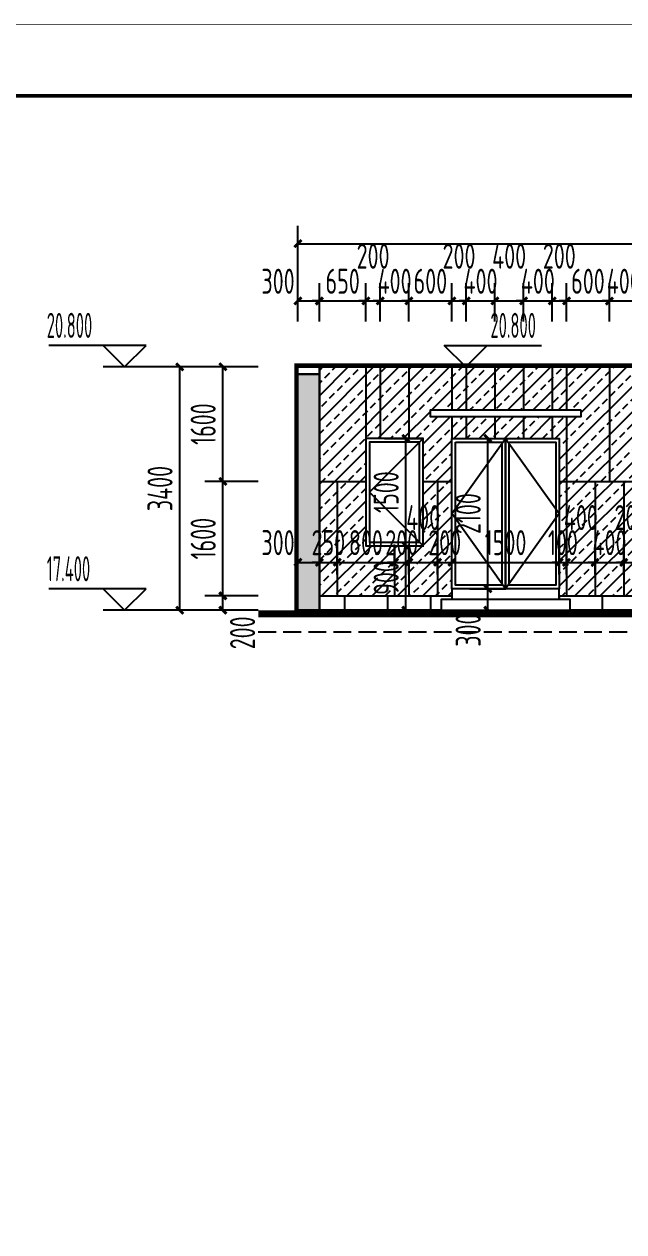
# Model space of a CAD drawing. Extents: x -863035 to 270371, y -8918 to 240488.
# Drawn here: x -255486 to -247113, y 66204 to 83077 of the extents above; entities that cross this region are included whole.
import ezdxf

# ---------------------------------------------------------------- set-up
doc = ezdxf.new("R2010")
doc.units = 0
doc.header["$LTSCALE"] = 1000
doc.header["$MEASUREMENT"] = 0
doc.linetypes.add('109-34 轴网$0$L1$0$$AUDIT_BAD_LTYPE1', pattern=[0])
doc.linetypes.add('DASH', pattern=[0.35, 0.25, -0.1])
for name, color, linetype in [('01-标注_尺寸', 124, 'Continuous'), ('01-标注_标高', 200, 'Continuous'), ('02-TEXT_标注', 130, 'Continuous'), ('05-填充_156', 156, 'Continuous'), ('05-填充_18', 18, 'Continuous'), ('A-C_窗', 140, 'Continuous'), ('E-墙面分格', 146, 'Continuous'), ('E-立面轮廓', 241, 'Continuous')]:
    doc.layers.add(name, color=color, linetype=linetype)
doc.layers.add('04-不打印_辅助线', color=165, linetype='Continuous', plot=False)
doc.styles.add('_TCH_DIM', font='ROS1', dxfattribs={"width": 0.75, "bigfont": 'JD'})
doc.styles.add('_TCH_DIM_T3', font='ROS1', dxfattribs={"width": 0.75, "bigfont": 'JD'})
doc.dimstyles.new('_TCH_ARCH&&100', dxfattribs={"dimtxt": 350, "dimasz": 100, "dimexe": 250, "dimexo": 300, "dimgap": 100, "dimtad": 1, "dimdec": 0, "dimzin": 0, "dimdsep": 46, "dimtxsty": '_TCH_DIM_T3', "dimblk": 'ARCHTICK', "dimcen": 0.09, "dimclrt": 7, "dimazin": 2, "dimtfac": 1, "dimtdec": 0, "dimtix": 1, "dimtmove": 2, "dimatfit": 3, "dimfxl": 0, "dimtolj": 1, "dimtzin": 0, "dimarcsym": 0})

# ---------------------------------------------------------------- blocks, each defined once
blk = doc.blocks.new('图框-A1+1-4')
for points, const_width in [([(0, 0), (1051, 0), (1051, 594), (0, 594)], 0.05), ([(976, 584), (25, 584), (25, 10), (976, 10)], 0.5)]:
    blk.add_lwpolyline(points, close=True, dxfattribs=dict(const_width=const_width))
blk = doc.blocks.new('AHSKLJDHOWIDJA')
blk.add_wipeout([(-314594, 266699), (-312794, 266699), (-312794, 266849), (-312944, 266849), (-312944, 269099), (-314444, 269099), (-314444, 266849), (-314594, 266849)]).dxf.layer = 'A-C_窗'
at = {"layer": 'A-C_窗', "linetype": '109-34 轴网$0$L1$0$$AUDIT_BAD_LTYPE1'}
for points in [[(-313694, 269099), (-312944, 268049), (-313694, 266999), (-314444, 268049), (-313694, 269099), (-313694, 266999)], [(-312944, 266849), (-312944, 266999), (-314444, 266999), (-314444, 266849)]]:
    blk.add_lwpolyline(points, dxfattribs=at)
for points in [[(-314444, 269099), (-313694, 269099), (-313694, 266999), (-314444, 266999)], [(-314394, 269049), (-313744, 269049), (-313744, 267049), (-314394, 267049)], [(-313694, 269099), (-312944, 269099), (-312944, 266999), (-313694, 266999)], [(-313644, 269049), (-312994, 269049), (-312994, 267049), (-313644, 267049)]]:
    blk.add_lwpolyline(points, close=True, dxfattribs=at)
at = {"layer": 'A-C_窗'}
blk.add_lwpolyline([(-312794, 266699), (-312794, 266849), (-314594, 266849), (-314594, 266699), (-312794, 266699)], dxfattribs=at)
blk = doc.blocks.new('JDLKSAJDLAKSDOW')
at = {"layer": 'A-C_窗', "linetype": '109-34 轴网$0$L1$0$$AUDIT_BAD_LTYPE1'}
for points in [[(-318024, 268749), (-318824, 268749), (-318824, 267249), (-318024, 267249)], [(-318074, 268699), (-318774, 268699), (-318774, 267299), (-318074, 267299)]]:
    blk.add_lwpolyline(points, close=True, dxfattribs=at)
blk.add_lwpolyline([(-318024, 268749), (-318774, 267999), (-318024, 267249)], dxfattribs=at)
blk = doc.blocks.new('_ArchTick')
at = {"color": 0, "linetype": 'ByBlock', "const_width": 0.4}
blk.add_lwpolyline([(-0.5, -0.5), (0.5, 0.5)], dxfattribs=at)
blk = doc.blocks.new('*D885')
at = {"layer": '01-标注_尺寸', "color": 0, "lineweight": -2, "transparency": 16777216}
for p, q in [((-252820, 78289), (-253564, 78289)), ((-253314, 74889), (-253314, 78289)), ((-252820, 74889), (-253564, 74889))]:
    blk.add_line(p, q, dxfattribs=at)
at = {"layer": 'Defpoints', "color": 0, "transparency": 16777216}
for p in [(-253314, 78289), (-252520, 78289), (-252520, 74889)]:
    blk.add_point(p, dxfattribs=at)
at = {"layer": '01-标注_尺寸', "color": 0, "lineweight": -2, "transparency": 16777216, "xscale": 100, "yscale": 100, "zscale": 100}
for p, rotation in [((-253314, 78289), 90), ((-253314, 74889), 270)]:
    blk.add_blockref('_ArchTick', p, dxfattribs=dict(at, rotation=rotation))
at = {"layer": '01-标注_尺寸', "color": 7, "transparency": 16777216, "insert": (-253589, 76589), "char_height": 350, "attachment_point": 5, "rotation": 90, "style": '_TCH_DIM_T3'}
blk.add_mtext('\\A1;3400', dxfattribs=at)
blk = doc.blocks.new('*D886')
at = {"layer": '01-标注_尺寸', "color": 0, "lineweight": -2, "transparency": 16777216}
for p, q in [((-252218, 75089), (-252961, 75089)), ((-252711, 74889), (-252711, 75089)), ((-252218, 74889), (-252961, 74889))]:
    blk.add_line(p, q, dxfattribs=at)
at = {"layer": 'Defpoints', "color": 0, "transparency": 16777216}
for p in [(-252711, 75089), (-251918, 75089), (-251918, 74889)]:
    blk.add_point(p, dxfattribs=at)
at = {"layer": '01-标注_尺寸', "color": 0, "lineweight": -2, "transparency": 16777216, "xscale": 100, "yscale": 100, "zscale": 100}
for p, rotation in [((-252711, 75089), 90), ((-252711, 74889), 270)]:
    blk.add_blockref('_ArchTick', p, dxfattribs=dict(at, rotation=rotation))
at = {"layer": '01-标注_尺寸', "color": 7, "transparency": 16777216, "insert": (-252436, 74573), "char_height": 350, "attachment_point": 5, "rotation": 90, "style": '_TCH_DIM_T3'}
blk.add_mtext('\\A1;200', dxfattribs=at)
blk = doc.blocks.new('*D887')
at = {"layer": '01-标注_尺寸', "color": 0, "lineweight": -2, "transparency": 16777216}
for p, q in [((-252218, 76689), (-252961, 76689)), ((-252711, 75089), (-252711, 76689)), ((-252218, 75089), (-252961, 75089))]:
    blk.add_line(p, q, dxfattribs=at)
at = {"layer": 'Defpoints', "color": 0, "transparency": 16777216}
for p in [(-252711, 76689), (-251918, 76689), (-251918, 75089)]:
    blk.add_point(p, dxfattribs=at)
at = {"layer": '01-标注_尺寸', "color": 0, "lineweight": -2, "transparency": 16777216, "xscale": 100, "yscale": 100, "zscale": 100}
for p, rotation in [((-252711, 76689), 90), ((-252711, 75089), 270)]:
    blk.add_blockref('_ArchTick', p, dxfattribs=dict(at, rotation=rotation))
at = {"layer": '01-标注_尺寸', "color": 7, "transparency": 16777216, "insert": (-252986, 75889), "char_height": 350, "attachment_point": 5, "rotation": 90, "style": '_TCH_DIM_T3'}
blk.add_mtext('\\A1;1600', dxfattribs=at)
blk = doc.blocks.new('*D888')
at = {"layer": '01-标注_尺寸', "color": 0, "lineweight": -2, "transparency": 16777216}
for p, q in [((-252218, 78289), (-252961, 78289)), ((-252711, 76689), (-252711, 78289)), ((-252218, 76689), (-252961, 76689))]:
    blk.add_line(p, q, dxfattribs=at)
at = {"layer": 'Defpoints', "color": 0, "transparency": 16777216}
for p in [(-252711, 78289), (-251918, 78289), (-251918, 76689)]:
    blk.add_point(p, dxfattribs=at)
at = {"layer": '01-标注_尺寸', "color": 0, "lineweight": -2, "transparency": 16777216, "xscale": 100, "yscale": 100, "zscale": 100}
for p, rotation in [((-252711, 78289), 90), ((-252711, 76689), 270)]:
    blk.add_blockref('_ArchTick', p, dxfattribs=dict(at, rotation=rotation))
at = {"layer": '01-标注_尺寸', "color": 7, "transparency": 16777216, "insert": (-252986, 77489), "char_height": 350, "attachment_point": 5, "rotation": 90, "style": '_TCH_DIM_T3'}
blk.add_mtext('\\A1;1600', dxfattribs=at)
blk = doc.blocks.new('*D982')
at = {"layer": '01-标注_尺寸', "color": 0, "lineweight": -2, "transparency": 16777216}
for p, q in [((-251664, 79224), (-251664, 80260)), ((-233264, 79224), (-233264, 80260)), ((-251664, 80010), (-233264, 80010))]:
    blk.add_line(p, q, dxfattribs=at)
at = {"layer": 'Defpoints', "color": 0, "transparency": 16777216}
for p in [(-233264, 80010), (-251664, 78924), (-233264, 78924)]:
    blk.add_point(p, dxfattribs=at)
at = {"layer": '01-标注_尺寸', "color": 0, "lineweight": -2, "transparency": 16777216, "xscale": 100, "yscale": 100, "zscale": 100, "rotation": 180}
blk.add_blockref('_ArchTick', (-251664, 80010), dxfattribs=at)
at = {"layer": '01-标注_尺寸', "color": 0, "lineweight": -2, "transparency": 16777216, "xscale": 100, "yscale": 100, "zscale": 100}
blk.add_blockref('_ArchTick', (-233264, 80010), dxfattribs=at)
at = {"layer": '01-标注_尺寸', "color": 7, "transparency": 16777216, "insert": (-242464, 80285), "char_height": 350, "attachment_point": 5, "style": '_TCH_DIM_T3'}
blk.add_mtext('\\A1;18400', dxfattribs=at)
blk = doc.blocks.new('*D983')
at = {"layer": '01-标注_尺寸', "color": 0, "lineweight": -2, "transparency": 16777216}
for p, q in [((-251664, 78924), (-251664, 79460)), ((-251364, 78924), (-251364, 79460)), ((-251664, 79210), (-251364, 79210))]:
    blk.add_line(p, q, dxfattribs=at)
at = {"layer": 'Defpoints', "color": 0, "transparency": 16777216}
for p in [(-251364, 79210), (-251664, 78624), (-251364, 78624)]:
    blk.add_point(p, dxfattribs=at)
at = {"layer": '01-标注_尺寸', "color": 0, "lineweight": -2, "transparency": 16777216, "xscale": 100, "yscale": 100, "zscale": 100, "rotation": 180}
blk.add_blockref('_ArchTick', (-251664, 79210), dxfattribs=at)
at = {"layer": '01-标注_尺寸', "color": 0, "lineweight": -2, "transparency": 16777216, "xscale": 100, "yscale": 100, "zscale": 100}
blk.add_blockref('_ArchTick', (-251364, 79210), dxfattribs=at)
at = {"layer": '01-标注_尺寸', "color": 7, "transparency": 16777216, "insert": (-251941, 79485), "char_height": 350, "attachment_point": 5, "style": '_TCH_DIM_T3'}
blk.add_mtext('\\A1;300', dxfattribs=at)
blk = doc.blocks.new('*D984')
at = {"layer": '01-标注_尺寸', "color": 0, "lineweight": -2, "transparency": 16777216}
for p, q in [((-251364, 78924), (-251364, 79460)), ((-250714, 78924), (-250714, 79460)), ((-251364, 79210), (-251464, 79210)), ((-251364, 79210), (-250714, 79210)), ((-250714, 79210), (-250614, 79210))]:
    blk.add_line(p, q, dxfattribs=at)
at = {"layer": 'Defpoints', "color": 0, "transparency": 16777216}
for p in [(-250714, 79210), (-251364, 78624), (-250714, 78624)]:
    blk.add_point(p, dxfattribs=at)
at = {"layer": '01-标注_尺寸', "color": 0, "lineweight": -2, "transparency": 16777216, "xscale": 100, "yscale": 100, "zscale": 100}
blk.add_blockref('_ArchTick', (-251364, 79210), dxfattribs=at)
at = {"layer": '01-标注_尺寸', "color": 0, "lineweight": -2, "transparency": 16777216, "xscale": 100, "yscale": 100, "zscale": 100, "rotation": 180}
blk.add_blockref('_ArchTick', (-250714, 79210), dxfattribs=at)
at = {"layer": '01-标注_尺寸', "color": 7, "transparency": 16777216, "insert": (-251039, 79485), "char_height": 350, "attachment_point": 5, "style": '_TCH_DIM_T3'}
blk.add_mtext('\\A1;650', dxfattribs=at)
blk = doc.blocks.new('*D985')
at = {"layer": '01-标注_尺寸', "color": 0, "lineweight": -2, "transparency": 16777216}
for p, q in [((-250714, 78924), (-250714, 79460)), ((-250514, 78924), (-250514, 79460)), ((-250714, 79210), (-250814, 79210)), ((-250714, 79210), (-250514, 79210)), ((-250514, 79210), (-250414, 79210))]:
    blk.add_line(p, q, dxfattribs=at)
at = {"layer": 'Defpoints', "color": 0, "transparency": 16777216}
for p in [(-250514, 79210), (-250714, 78624), (-250514, 78624)]:
    blk.add_point(p, dxfattribs=at)
at = {"layer": '01-标注_尺寸', "color": 0, "lineweight": -2, "transparency": 16777216, "xscale": 100, "yscale": 100, "zscale": 100}
blk.add_blockref('_ArchTick', (-250714, 79210), dxfattribs=at)
at = {"layer": '01-标注_尺寸', "color": 0, "lineweight": -2, "transparency": 16777216, "xscale": 100, "yscale": 100, "zscale": 100, "rotation": 180}
blk.add_blockref('_ArchTick', (-250514, 79210), dxfattribs=at)
at = {"layer": '01-标注_尺寸', "color": 7, "transparency": 16777216, "insert": (-250614, 79835), "char_height": 350, "attachment_point": 5, "style": '_TCH_DIM_T3'}
blk.add_mtext('\\A1;200', dxfattribs=at)
blk = doc.blocks.new('*D986')
at = {"layer": '01-标注_尺寸', "color": 0, "lineweight": -2, "transparency": 16777216}
for p, q in [((-250514, 78924), (-250514, 79460)), ((-250114, 78924), (-250114, 79460)), ((-250514, 79210), (-250614, 79210)), ((-250514, 79210), (-250114, 79210)), ((-250114, 79210), (-250014, 79210))]:
    blk.add_line(p, q, dxfattribs=at)
at = {"layer": 'Defpoints', "color": 0, "transparency": 16777216}
for p in [(-250114, 79210), (-250514, 78624), (-250114, 78624)]:
    blk.add_point(p, dxfattribs=at)
at = {"layer": '01-标注_尺寸', "color": 0, "lineweight": -2, "transparency": 16777216, "xscale": 100, "yscale": 100, "zscale": 100}
blk.add_blockref('_ArchTick', (-250514, 79210), dxfattribs=at)
at = {"layer": '01-标注_尺寸', "color": 0, "lineweight": -2, "transparency": 16777216, "xscale": 100, "yscale": 100, "zscale": 100, "rotation": 180}
blk.add_blockref('_ArchTick', (-250114, 79210), dxfattribs=at)
at = {"layer": '01-标注_尺寸', "color": 7, "transparency": 16777216, "insert": (-250314, 79485), "char_height": 350, "attachment_point": 5, "style": '_TCH_DIM_T3'}
blk.add_mtext('\\A1;400', dxfattribs=at)
blk = doc.blocks.new('*D987')
at = {"layer": '01-标注_尺寸', "color": 0, "lineweight": -2, "transparency": 16777216}
for p, q in [((-250114, 78924), (-250114, 79460)), ((-249514, 78924), (-249514, 79460)), ((-250114, 79210), (-250214, 79210)), ((-250114, 79210), (-249514, 79210)), ((-249514, 79210), (-249414, 79210))]:
    blk.add_line(p, q, dxfattribs=at)
at = {"layer": 'Defpoints', "color": 0, "transparency": 16777216}
for p in [(-249514, 79210), (-250114, 78624), (-249514, 78624)]:
    blk.add_point(p, dxfattribs=at)
at = {"layer": '01-标注_尺寸', "color": 0, "lineweight": -2, "transparency": 16777216, "xscale": 100, "yscale": 100, "zscale": 100}
blk.add_blockref('_ArchTick', (-250114, 79210), dxfattribs=at)
at = {"layer": '01-标注_尺寸', "color": 0, "lineweight": -2, "transparency": 16777216, "xscale": 100, "yscale": 100, "zscale": 100, "rotation": 180}
blk.add_blockref('_ArchTick', (-249514, 79210), dxfattribs=at)
at = {"layer": '01-标注_尺寸', "color": 7, "transparency": 16777216, "insert": (-249814, 79485), "char_height": 350, "attachment_point": 5, "style": '_TCH_DIM_T3'}
blk.add_mtext('\\A1;600', dxfattribs=at)
blk = doc.blocks.new('*D988')
at = {"layer": '01-标注_尺寸', "color": 0, "lineweight": -2, "transparency": 16777216}
for p, q in [((-249514, 78924), (-249514, 79460)), ((-249314, 78924), (-249314, 79460)), ((-249514, 79210), (-249314, 79210))]:
    blk.add_line(p, q, dxfattribs=at)
at = {"layer": 'Defpoints', "color": 0, "transparency": 16777216}
for p in [(-249314, 79210), (-249514, 78624), (-249314, 78624)]:
    blk.add_point(p, dxfattribs=at)
at = {"layer": '01-标注_尺寸', "color": 0, "lineweight": -2, "transparency": 16777216, "xscale": 100, "yscale": 100, "zscale": 100, "rotation": 180}
blk.add_blockref('_ArchTick', (-249514, 79210), dxfattribs=at)
at = {"layer": '01-标注_尺寸', "color": 0, "lineweight": -2, "transparency": 16777216, "xscale": 100, "yscale": 100, "zscale": 100}
blk.add_blockref('_ArchTick', (-249314, 79210), dxfattribs=at)
at = {"layer": '01-标注_尺寸', "color": 7, "transparency": 16777216, "insert": (-249414, 79835), "char_height": 350, "attachment_point": 5, "style": '_TCH_DIM_T3'}
blk.add_mtext('\\A1;200', dxfattribs=at)
blk = doc.blocks.new('*D989')
at = {"layer": '01-标注_尺寸', "color": 0, "lineweight": -2, "transparency": 16777216}
for p, q in [((-249314, 78924), (-249314, 79460)), ((-248914, 78924), (-248914, 79460)), ((-249314, 79210), (-249414, 79210)), ((-249314, 79210), (-248914, 79210)), ((-248914, 79210), (-248814, 79210))]:
    blk.add_line(p, q, dxfattribs=at)
at = {"layer": 'Defpoints', "color": 0, "transparency": 16777216}
for p in [(-248914, 79210), (-249314, 78624), (-248914, 78624)]:
    blk.add_point(p, dxfattribs=at)
at = {"layer": '01-标注_尺寸', "color": 0, "lineweight": -2, "transparency": 16777216, "xscale": 100, "yscale": 100, "zscale": 100}
blk.add_blockref('_ArchTick', (-249314, 79210), dxfattribs=at)
at = {"layer": '01-标注_尺寸', "color": 0, "lineweight": -2, "transparency": 16777216, "xscale": 100, "yscale": 100, "zscale": 100, "rotation": 180}
blk.add_blockref('_ArchTick', (-248914, 79210), dxfattribs=at)
at = {"layer": '01-标注_尺寸', "color": 7, "transparency": 16777216, "insert": (-249114, 79485), "char_height": 350, "attachment_point": 5, "style": '_TCH_DIM_T3'}
blk.add_mtext('\\A1;400', dxfattribs=at)
blk = doc.blocks.new('*D990')
at = {"layer": '01-标注_尺寸', "color": 0, "lineweight": -2, "transparency": 16777216}
for p, q in [((-248914, 78924), (-248914, 79460)), ((-248514, 78924), (-248514, 79460)), ((-248914, 79210), (-248514, 79210))]:
    blk.add_line(p, q, dxfattribs=at)
at = {"layer": 'Defpoints', "color": 0, "transparency": 16777216}
for p in [(-248514, 79210), (-248914, 78624), (-248514, 78624)]:
    blk.add_point(p, dxfattribs=at)
at = {"layer": '01-标注_尺寸', "color": 0, "lineweight": -2, "transparency": 16777216, "xscale": 100, "yscale": 100, "zscale": 100, "rotation": 180}
blk.add_blockref('_ArchTick', (-248914, 79210), dxfattribs=at)
at = {"layer": '01-标注_尺寸', "color": 0, "lineweight": -2, "transparency": 16777216, "xscale": 100, "yscale": 100, "zscale": 100}
blk.add_blockref('_ArchTick', (-248514, 79210), dxfattribs=at)
at = {"layer": '01-标注_尺寸', "color": 7, "transparency": 16777216, "insert": (-248714, 79835), "char_height": 350, "attachment_point": 5, "style": '_TCH_DIM_T3'}
blk.add_mtext('\\A1;400', dxfattribs=at)
blk = doc.blocks.new('*D991')
at = {"layer": '01-标注_尺寸', "color": 0, "lineweight": -2, "transparency": 16777216}
for p, q in [((-248514, 78924), (-248514, 79460)), ((-248114, 78924), (-248114, 79460)), ((-248514, 79210), (-248614, 79210)), ((-248514, 79210), (-248114, 79210)), ((-248114, 79210), (-248014, 79210))]:
    blk.add_line(p, q, dxfattribs=at)
at = {"layer": 'Defpoints', "color": 0, "transparency": 16777216}
for p in [(-248114, 79210), (-248514, 78624), (-248114, 78624)]:
    blk.add_point(p, dxfattribs=at)
at = {"layer": '01-标注_尺寸', "color": 0, "lineweight": -2, "transparency": 16777216, "xscale": 100, "yscale": 100, "zscale": 100}
blk.add_blockref('_ArchTick', (-248514, 79210), dxfattribs=at)
at = {"layer": '01-标注_尺寸', "color": 0, "lineweight": -2, "transparency": 16777216, "xscale": 100, "yscale": 100, "zscale": 100, "rotation": 180}
blk.add_blockref('_ArchTick', (-248114, 79210), dxfattribs=at)
at = {"layer": '01-标注_尺寸', "color": 7, "transparency": 16777216, "insert": (-248314, 79485), "char_height": 350, "attachment_point": 5, "style": '_TCH_DIM_T3'}
blk.add_mtext('\\A1;400', dxfattribs=at)
blk = doc.blocks.new('*D992')
at = {"layer": '01-标注_尺寸', "color": 0, "lineweight": -2, "transparency": 16777216}
for p, q in [((-248114, 78924), (-248114, 79460)), ((-247914, 78924), (-247914, 79460)), ((-248114, 79210), (-247914, 79210))]:
    blk.add_line(p, q, dxfattribs=at)
at = {"layer": 'Defpoints', "color": 0, "transparency": 16777216}
for p in [(-247914, 79210), (-248114, 78624), (-247914, 78624)]:
    blk.add_point(p, dxfattribs=at)
at = {"layer": '01-标注_尺寸', "color": 0, "lineweight": -2, "transparency": 16777216, "xscale": 100, "yscale": 100, "zscale": 100, "rotation": 180}
blk.add_blockref('_ArchTick', (-248114, 79210), dxfattribs=at)
at = {"layer": '01-标注_尺寸', "color": 0, "lineweight": -2, "transparency": 16777216, "xscale": 100, "yscale": 100, "zscale": 100}
blk.add_blockref('_ArchTick', (-247914, 79210), dxfattribs=at)
at = {"layer": '01-标注_尺寸', "color": 7, "transparency": 16777216, "insert": (-248014, 79835), "char_height": 350, "attachment_point": 5, "style": '_TCH_DIM_T3'}
blk.add_mtext('\\A1;200', dxfattribs=at)
blk = doc.blocks.new('*D993')
at = {"layer": '01-标注_尺寸', "color": 0, "lineweight": -2, "transparency": 16777216}
for p, q in [((-247914, 78924), (-247914, 79460)), ((-247314, 78924), (-247314, 79460)), ((-247914, 79210), (-248014, 79210)), ((-247914, 79210), (-247314, 79210)), ((-247314, 79210), (-247214, 79210))]:
    blk.add_line(p, q, dxfattribs=at)
at = {"layer": 'Defpoints', "color": 0, "transparency": 16777216}
for p in [(-247314, 79210), (-247914, 78624), (-247314, 78624)]:
    blk.add_point(p, dxfattribs=at)
at = {"layer": '01-标注_尺寸', "color": 0, "lineweight": -2, "transparency": 16777216, "xscale": 100, "yscale": 100, "zscale": 100}
blk.add_blockref('_ArchTick', (-247914, 79210), dxfattribs=at)
at = {"layer": '01-标注_尺寸', "color": 0, "lineweight": -2, "transparency": 16777216, "xscale": 100, "yscale": 100, "zscale": 100, "rotation": 180}
blk.add_blockref('_ArchTick', (-247314, 79210), dxfattribs=at)
at = {"layer": '01-标注_尺寸', "color": 7, "transparency": 16777216, "insert": (-247614, 79485), "char_height": 350, "attachment_point": 5, "style": '_TCH_DIM_T3'}
blk.add_mtext('\\A1;600', dxfattribs=at)
blk = doc.blocks.new('*D994')
at = {"layer": '01-标注_尺寸', "color": 0, "lineweight": -2, "transparency": 16777216}
for p, q in [((-247314, 78924), (-247314, 79460)), ((-246914, 78924), (-246914, 79460)), ((-247314, 79210), (-247414, 79210)), ((-247314, 79210), (-246914, 79210)), ((-246914, 79210), (-246814, 79210))]:
    blk.add_line(p, q, dxfattribs=at)
at = {"layer": 'Defpoints', "color": 0, "transparency": 16777216}
for p in [(-246914, 79210), (-247314, 78624), (-246914, 78624)]:
    blk.add_point(p, dxfattribs=at)
at = {"layer": '01-标注_尺寸', "color": 0, "lineweight": -2, "transparency": 16777216, "xscale": 100, "yscale": 100, "zscale": 100}
blk.add_blockref('_ArchTick', (-247314, 79210), dxfattribs=at)
at = {"layer": '01-标注_尺寸', "color": 0, "lineweight": -2, "transparency": 16777216, "xscale": 100, "yscale": 100, "zscale": 100, "rotation": 180}
blk.add_blockref('_ArchTick', (-246914, 79210), dxfattribs=at)
at = {"layer": '01-标注_尺寸', "color": 7, "transparency": 16777216, "insert": (-247114, 79485), "char_height": 350, "attachment_point": 5, "style": '_TCH_DIM_T3'}
blk.add_mtext('\\A1;400', dxfattribs=at)
blk = doc.blocks.new('*D1137')
at = {"layer": '01-标注_尺寸', "color": 0, "lineweight": -2, "transparency": 16777216}
for p, q in [((-251664, 75389), (-251664, 75808)), ((-251364, 75389), (-251364, 75808)), ((-251664, 75558), (-251364, 75558))]:
    blk.add_line(p, q, dxfattribs=at)
at = {"layer": 'Defpoints', "color": 0, "transparency": 16777216}
for p in [(-251364, 75558), (-251664, 75089), (-251364, 75089)]:
    blk.add_point(p, dxfattribs=at)
at = {"layer": '01-标注_尺寸', "color": 0, "lineweight": -2, "transparency": 16777216, "xscale": 100, "yscale": 100, "zscale": 100, "rotation": 180}
blk.add_blockref('_ArchTick', (-251664, 75558), dxfattribs=at)
at = {"layer": '01-标注_尺寸', "color": 0, "lineweight": -2, "transparency": 16777216, "xscale": 100, "yscale": 100, "zscale": 100}
blk.add_blockref('_ArchTick', (-251364, 75558), dxfattribs=at)
at = {"layer": '01-标注_尺寸', "color": 7, "transparency": 16777216, "insert": (-251941, 75833), "char_height": 350, "attachment_point": 5, "style": '_TCH_DIM_T3'}
blk.add_mtext('\\A1;300', dxfattribs=at)
blk = doc.blocks.new('*D1138')
at = {"layer": '01-标注_尺寸', "color": 0, "lineweight": -2, "transparency": 16777216}
for p, q in [((-251364, 75389), (-251364, 75808)), ((-251114, 75389), (-251114, 75808)), ((-251364, 75558), (-251464, 75558)), ((-251364, 75558), (-251114, 75558)), ((-251114, 75558), (-251014, 75558))]:
    blk.add_line(p, q, dxfattribs=at)
at = {"layer": 'Defpoints', "color": 0, "transparency": 16777216}
for p in [(-251114, 75558), (-251364, 75089), (-251114, 75089)]:
    blk.add_point(p, dxfattribs=at)
at = {"layer": '01-标注_尺寸', "color": 0, "lineweight": -2, "transparency": 16777216, "xscale": 100, "yscale": 100, "zscale": 100}
blk.add_blockref('_ArchTick', (-251364, 75558), dxfattribs=at)
at = {"layer": '01-标注_尺寸', "color": 0, "lineweight": -2, "transparency": 16777216, "xscale": 100, "yscale": 100, "zscale": 100, "rotation": 180}
blk.add_blockref('_ArchTick', (-251114, 75558), dxfattribs=at)
at = {"layer": '01-标注_尺寸', "color": 7, "transparency": 16777216, "insert": (-251239, 75833), "char_height": 350, "attachment_point": 5, "style": '_TCH_DIM_T3'}
blk.add_mtext('\\A1;250', dxfattribs=at)
blk = doc.blocks.new('*D1139')
at = {"layer": '01-标注_尺寸', "color": 0, "lineweight": -2, "transparency": 16777216}
for p, q in [((-251114, 75389), (-251114, 75808)), ((-250314, 75389), (-250314, 75808)), ((-251114, 75558), (-250314, 75558))]:
    blk.add_line(p, q, dxfattribs=at)
at = {"layer": 'Defpoints', "color": 0, "transparency": 16777216}
for p in [(-250314, 75558), (-251114, 75089), (-250314, 75089)]:
    blk.add_point(p, dxfattribs=at)
at = {"layer": '01-标注_尺寸', "color": 0, "lineweight": -2, "transparency": 16777216, "xscale": 100, "yscale": 100, "zscale": 100, "rotation": 180}
blk.add_blockref('_ArchTick', (-251114, 75558), dxfattribs=at)
at = {"layer": '01-标注_尺寸', "color": 0, "lineweight": -2, "transparency": 16777216, "xscale": 100, "yscale": 100, "zscale": 100}
blk.add_blockref('_ArchTick', (-250314, 75558), dxfattribs=at)
at = {"layer": '01-标注_尺寸', "color": 7, "transparency": 16777216, "insert": (-250714, 75833), "char_height": 350, "attachment_point": 5, "style": '_TCH_DIM_T3'}
blk.add_mtext('\\A1;800', dxfattribs=at)
blk = doc.blocks.new('*D1140')
at = {"layer": '01-标注_尺寸', "color": 0, "lineweight": -2, "transparency": 16777216}
for p, q in [((-250314, 75389), (-250314, 75808)), ((-250114, 75389), (-250114, 75808)), ((-250314, 75558), (-250414, 75558)), ((-250314, 75558), (-250114, 75558)), ((-250114, 75558), (-250014, 75558))]:
    blk.add_line(p, q, dxfattribs=at)
at = {"layer": 'Defpoints', "color": 0, "transparency": 16777216}
for p in [(-250114, 75558), (-250314, 75089), (-250114, 75089)]:
    blk.add_point(p, dxfattribs=at)
at = {"layer": '01-标注_尺寸', "color": 0, "lineweight": -2, "transparency": 16777216, "xscale": 100, "yscale": 100, "zscale": 100}
blk.add_blockref('_ArchTick', (-250314, 75558), dxfattribs=at)
at = {"layer": '01-标注_尺寸', "color": 0, "lineweight": -2, "transparency": 16777216, "xscale": 100, "yscale": 100, "zscale": 100, "rotation": 180}
blk.add_blockref('_ArchTick', (-250114, 75558), dxfattribs=at)
at = {"layer": '01-标注_尺寸', "color": 7, "transparency": 16777216, "insert": (-250214, 75833), "char_height": 350, "attachment_point": 5, "style": '_TCH_DIM_T3'}
blk.add_mtext('\\A1;200', dxfattribs=at)
blk = doc.blocks.new('*D1141')
at = {"layer": '01-标注_尺寸', "color": 0, "lineweight": -2, "transparency": 16777216}
for p, q in [((-250114, 75389), (-250114, 75808)), ((-249714, 75389), (-249714, 75808)), ((-250114, 75558), (-249714, 75558))]:
    blk.add_line(p, q, dxfattribs=at)
at = {"layer": 'Defpoints', "color": 0, "transparency": 16777216}
for p in [(-249714, 75558), (-250114, 75089), (-249714, 75089)]:
    blk.add_point(p, dxfattribs=at)
at = {"layer": '01-标注_尺寸', "color": 0, "lineweight": -2, "transparency": 16777216, "xscale": 100, "yscale": 100, "zscale": 100, "rotation": 180}
blk.add_blockref('_ArchTick', (-250114, 75558), dxfattribs=at)
at = {"layer": '01-标注_尺寸', "color": 0, "lineweight": -2, "transparency": 16777216, "xscale": 100, "yscale": 100, "zscale": 100}
blk.add_blockref('_ArchTick', (-249714, 75558), dxfattribs=at)
at = {"layer": '01-标注_尺寸', "color": 7, "transparency": 16777216, "insert": (-249914, 76183), "char_height": 350, "attachment_point": 5, "style": '_TCH_DIM_T3'}
blk.add_mtext('\\A1;400', dxfattribs=at)
blk = doc.blocks.new('*D1142')
at = {"layer": '01-标注_尺寸', "color": 0, "lineweight": -2, "transparency": 16777216}
for p, q in [((-249714, 75389), (-249714, 75808)), ((-249514, 75389), (-249514, 75808)), ((-249714, 75558), (-249814, 75558)), ((-249714, 75558), (-249514, 75558)), ((-249514, 75558), (-249414, 75558))]:
    blk.add_line(p, q, dxfattribs=at)
at = {"layer": 'Defpoints', "color": 0, "transparency": 16777216}
for p in [(-249514, 75558), (-249714, 75089), (-249514, 75089)]:
    blk.add_point(p, dxfattribs=at)
at = {"layer": '01-标注_尺寸', "color": 0, "lineweight": -2, "transparency": 16777216, "xscale": 100, "yscale": 100, "zscale": 100}
blk.add_blockref('_ArchTick', (-249714, 75558), dxfattribs=at)
at = {"layer": '01-标注_尺寸', "color": 0, "lineweight": -2, "transparency": 16777216, "xscale": 100, "yscale": 100, "zscale": 100, "rotation": 180}
blk.add_blockref('_ArchTick', (-249514, 75558), dxfattribs=at)
at = {"layer": '01-标注_尺寸', "color": 7, "transparency": 16777216, "insert": (-249614, 75833), "char_height": 350, "attachment_point": 5, "style": '_TCH_DIM_T3'}
blk.add_mtext('\\A1;200', dxfattribs=at)
blk = doc.blocks.new('*D1143')
at = {"layer": '01-标注_尺寸', "color": 0, "lineweight": -2, "transparency": 16777216}
for p, q in [((-249514, 75389), (-249514, 75808)), ((-248014, 75389), (-248014, 75808)), ((-249514, 75558), (-248014, 75558))]:
    blk.add_line(p, q, dxfattribs=at)
at = {"layer": 'Defpoints', "color": 0, "transparency": 16777216}
for p in [(-248014, 75558), (-249514, 75089), (-248014, 75089)]:
    blk.add_point(p, dxfattribs=at)
at = {"layer": '01-标注_尺寸', "color": 0, "lineweight": -2, "transparency": 16777216, "xscale": 100, "yscale": 100, "zscale": 100, "rotation": 180}
blk.add_blockref('_ArchTick', (-249514, 75558), dxfattribs=at)
at = {"layer": '01-标注_尺寸', "color": 0, "lineweight": -2, "transparency": 16777216, "xscale": 100, "yscale": 100, "zscale": 100}
blk.add_blockref('_ArchTick', (-248014, 75558), dxfattribs=at)
at = {"layer": '01-标注_尺寸', "color": 7, "transparency": 16777216, "insert": (-248764, 75833), "char_height": 350, "attachment_point": 5, "style": '_TCH_DIM_T3'}
blk.add_mtext('\\A1;1500', dxfattribs=at)
blk = doc.blocks.new('*D1144')
at = {"layer": '01-标注_尺寸', "color": 0, "lineweight": -2, "transparency": 16777216}
for p, q in [((-248014, 75389), (-248014, 75808)), ((-247914, 75389), (-247914, 75808)), ((-248014, 75558), (-248114, 75558)), ((-248014, 75558), (-247914, 75558)), ((-247914, 75558), (-247814, 75558))]:
    blk.add_line(p, q, dxfattribs=at)
at = {"layer": 'Defpoints', "color": 0, "transparency": 16777216}
for p in [(-247914, 75558), (-248014, 75089), (-247914, 75089)]:
    blk.add_point(p, dxfattribs=at)
at = {"layer": '01-标注_尺寸', "color": 0, "lineweight": -2, "transparency": 16777216, "xscale": 100, "yscale": 100, "zscale": 100}
blk.add_blockref('_ArchTick', (-248014, 75558), dxfattribs=at)
at = {"layer": '01-标注_尺寸', "color": 0, "lineweight": -2, "transparency": 16777216, "xscale": 100, "yscale": 100, "zscale": 100, "rotation": 180}
blk.add_blockref('_ArchTick', (-247914, 75558), dxfattribs=at)
at = {"layer": '01-标注_尺寸', "color": 7, "transparency": 16777216, "insert": (-247964, 75833), "char_height": 350, "attachment_point": 5, "style": '_TCH_DIM_T3'}
blk.add_mtext('\\A1;100', dxfattribs=at)
blk = doc.blocks.new('*D1145')
at = {"layer": '01-标注_尺寸', "color": 0, "lineweight": -2, "transparency": 16777216}
for p, q in [((-247914, 75389), (-247914, 75808)), ((-247514, 75389), (-247514, 75808)), ((-247914, 75558), (-247514, 75558))]:
    blk.add_line(p, q, dxfattribs=at)
at = {"layer": 'Defpoints', "color": 0, "transparency": 16777216}
for p in [(-247514, 75558), (-247914, 75089), (-247514, 75089)]:
    blk.add_point(p, dxfattribs=at)
at = {"layer": '01-标注_尺寸', "color": 0, "lineweight": -2, "transparency": 16777216, "xscale": 100, "yscale": 100, "zscale": 100, "rotation": 180}
blk.add_blockref('_ArchTick', (-247914, 75558), dxfattribs=at)
at = {"layer": '01-标注_尺寸', "color": 0, "lineweight": -2, "transparency": 16777216, "xscale": 100, "yscale": 100, "zscale": 100}
blk.add_blockref('_ArchTick', (-247514, 75558), dxfattribs=at)
at = {"layer": '01-标注_尺寸', "color": 7, "transparency": 16777216, "insert": (-247714, 76183), "char_height": 350, "attachment_point": 5, "style": '_TCH_DIM_T3'}
blk.add_mtext('\\A1;400', dxfattribs=at)
blk = doc.blocks.new('*D1146')
at = {"layer": '01-标注_尺寸', "color": 0, "lineweight": -2, "transparency": 16777216}
for p, q in [((-247514, 75389), (-247514, 75808)), ((-247114, 75389), (-247114, 75808)), ((-247514, 75558), (-247614, 75558)), ((-247514, 75558), (-247114, 75558)), ((-247114, 75558), (-247014, 75558))]:
    blk.add_line(p, q, dxfattribs=at)
at = {"layer": 'Defpoints', "color": 0, "transparency": 16777216}
for p in [(-247114, 75558), (-247514, 75089), (-247114, 75089)]:
    blk.add_point(p, dxfattribs=at)
at = {"layer": '01-标注_尺寸', "color": 0, "lineweight": -2, "transparency": 16777216, "xscale": 100, "yscale": 100, "zscale": 100}
blk.add_blockref('_ArchTick', (-247514, 75558), dxfattribs=at)
at = {"layer": '01-标注_尺寸', "color": 0, "lineweight": -2, "transparency": 16777216, "xscale": 100, "yscale": 100, "zscale": 100, "rotation": 180}
blk.add_blockref('_ArchTick', (-247114, 75558), dxfattribs=at)
at = {"layer": '01-标注_尺寸', "color": 7, "transparency": 16777216, "insert": (-247314, 75833), "char_height": 350, "attachment_point": 5, "style": '_TCH_DIM_T3'}
blk.add_mtext('\\A1;400', dxfattribs=at)
blk = doc.blocks.new('*D1147')
at = {"layer": '01-标注_尺寸', "color": 0, "lineweight": -2, "transparency": 16777216}
for p, q in [((-247114, 75389), (-247114, 75808)), ((-246914, 75389), (-246914, 75808)), ((-247114, 75558), (-247214, 75558)), ((-247114, 75558), (-246914, 75558)), ((-246914, 75558), (-246814, 75558))]:
    blk.add_line(p, q, dxfattribs=at)
at = {"layer": 'Defpoints', "color": 0, "transparency": 16777216}
for p in [(-246914, 75558), (-247114, 75089), (-246914, 75089)]:
    blk.add_point(p, dxfattribs=at)
at = {"layer": '01-标注_尺寸', "color": 0, "lineweight": -2, "transparency": 16777216, "xscale": 100, "yscale": 100, "zscale": 100}
blk.add_blockref('_ArchTick', (-247114, 75558), dxfattribs=at)
at = {"layer": '01-标注_尺寸', "color": 0, "lineweight": -2, "transparency": 16777216, "xscale": 100, "yscale": 100, "zscale": 100, "rotation": 180}
blk.add_blockref('_ArchTick', (-246914, 75558), dxfattribs=at)
at = {"layer": '01-标注_尺寸', "color": 7, "transparency": 16777216, "insert": (-247014, 76183), "char_height": 350, "attachment_point": 5, "style": '_TCH_DIM_T3'}
blk.add_mtext('\\A1;200', dxfattribs=at)
blk = doc.blocks.new('*D1229')
at = {"layer": '01-标注_尺寸', "color": 0, "lineweight": -2, "transparency": 16777216}
for p, q in [((-249261, 77289), (-248761, 77289)), ((-249011, 75189), (-249011, 77289)), ((-249261, 75189), (-248761, 75189))]:
    blk.add_line(p, q, dxfattribs=at)
at = {"layer": 'Defpoints', "color": 0, "transparency": 16777216}
for p in [(-249561, 77289), (-249011, 77289), (-249561, 75189)]:
    blk.add_point(p, dxfattribs=at)
at = {"layer": '01-标注_尺寸', "color": 0, "lineweight": -2, "transparency": 16777216, "xscale": 100, "yscale": 100, "zscale": 100}
for p, rotation in [((-249011, 77289), 90), ((-249011, 75189), 270)]:
    blk.add_blockref('_ArchTick', p, dxfattribs=dict(at, rotation=rotation))
at = {"layer": '01-标注_尺寸', "color": 7, "transparency": 16777216, "insert": (-249286, 76239), "char_height": 350, "attachment_point": 5, "rotation": 90, "style": '_TCH_DIM_T3'}
blk.add_mtext('\\A1;2100', dxfattribs=at)
blk = doc.blocks.new('*D1230')
at = {"layer": '01-标注_尺寸', "color": 0, "lineweight": -2, "transparency": 16777216}
for p, q in [((-249261, 75189), (-248761, 75189)), ((-249011, 74889), (-249011, 75189)), ((-249261, 74889), (-248761, 74889))]:
    blk.add_line(p, q, dxfattribs=at)
at = {"layer": 'Defpoints', "color": 0, "transparency": 16777216}
for p in [(-249561, 75189), (-249011, 75189), (-249561, 74889)]:
    blk.add_point(p, dxfattribs=at)
at = {"layer": '01-标注_尺寸', "color": 0, "lineweight": -2, "transparency": 16777216, "xscale": 100, "yscale": 100, "zscale": 100}
for p, rotation in [((-249011, 75189), 90), ((-249011, 74889), 270)]:
    blk.add_blockref('_ArchTick', p, dxfattribs=dict(at, rotation=rotation))
at = {"layer": '01-标注_尺寸', "color": 7, "transparency": 16777216, "insert": (-249286, 74611), "char_height": 350, "attachment_point": 5, "rotation": 90, "style": '_TCH_DIM_T3'}
blk.add_mtext('\\A1;300', dxfattribs=at)
blk = doc.blocks.new('*D1231')
at = {"layer": '01-标注_尺寸', "color": 0, "lineweight": -2, "transparency": 16777216}
for p, q in [((-250456, 77289), (-249906, 77289)), ((-250156, 75789), (-250156, 77289)), ((-250456, 75789), (-249906, 75789))]:
    blk.add_line(p, q, dxfattribs=at)
at = {"layer": 'Defpoints', "color": 0, "transparency": 16777216}
for p in [(-250756, 77289), (-250156, 77289), (-250756, 75789)]:
    blk.add_point(p, dxfattribs=at)
at = {"layer": '01-标注_尺寸', "color": 0, "lineweight": -2, "transparency": 16777216, "xscale": 100, "yscale": 100, "zscale": 100}
for p, rotation in [((-250156, 77289), 90), ((-250156, 75789), 270)]:
    blk.add_blockref('_ArchTick', p, dxfattribs=dict(at, rotation=rotation))
at = {"layer": '01-标注_尺寸', "color": 7, "transparency": 16777216, "insert": (-250431, 76539), "char_height": 350, "attachment_point": 5, "rotation": 90, "style": '_TCH_DIM_T3'}
blk.add_mtext('\\A1;1500', dxfattribs=at)
blk = doc.blocks.new('*D1232')
at = {"layer": '01-标注_尺寸', "color": 0, "lineweight": -2, "transparency": 16777216}
for p, q in [((-250456, 75789), (-249906, 75789)), ((-250156, 74889), (-250156, 75789)), ((-250456, 74889), (-249906, 74889))]:
    blk.add_line(p, q, dxfattribs=at)
at = {"layer": 'Defpoints', "color": 0, "transparency": 16777216}
for p in [(-250756, 75789), (-250156, 75789), (-250756, 74889)]:
    blk.add_point(p, dxfattribs=at)
at = {"layer": '01-标注_尺寸', "color": 0, "lineweight": -2, "transparency": 16777216, "xscale": 100, "yscale": 100, "zscale": 100}
for p, rotation in [((-250156, 75789), 90), ((-250156, 74889), 270)]:
    blk.add_blockref('_ArchTick', p, dxfattribs=dict(at, rotation=rotation))
at = {"layer": '01-标注_尺寸', "color": 7, "transparency": 16777216, "insert": (-250431, 75339), "char_height": 350, "attachment_point": 5, "rotation": 90, "style": '_TCH_DIM_T3'}
blk.add_mtext('\\A1;900', dxfattribs=at)

msp = doc.modelspace()

# ---------------------------------------------------------------- hatches: boundary and pattern name
at = {"layer": '05-填充_156'}
h = msp.add_hatch(dxfattribs=at)
h.set_pattern_fill('天然石材', color=256, scale=50)
h.set_pattern_definition([(45, (-509493.13, 196644.35), (-176.77677, 176.77677), []), (45, (-509406.2, 196554.6), (-176.77677, 176.77677), [98.68425, -56.391])])
h.paths.add_polyline_path([(-249814.4, 77688.6), (-247713.8, 77688.6), (-247713.8, 77588.6), (-249814.4, 77588.6)], flags=16)
h.paths.add_polyline_path([(-246434.1, 77688.6), (-244614.1, 77688.6), (-244614.1, 77588.6), (-246434.1, 77588.6)], flags=16)
h.paths.add_polyline_path([(-249914.1, 77288.6), (-249914.1, 77288.6), (-249914.1, 77288.6)])
h.paths.add_polyline_path([(-243664.1, 78288.6), (-251364.1, 78288.6), (-251364.1, 75088.6), (-249514.1, 75088.6), (-249514.1, 77288.6), (-248014.1, 77288.6), (-248014.1, 75088.6), (-246014.1, 75088.6), (-246014.1, 77288.6), (-244914.1, 77288.6), (-244914.1, 75088.6), (-244514, 75088.6), (-244514, 75788.6), (-244514.1, 75788.6), (-244514.1, 77288.6), (-243714.1, 77288.6), (-243714.1, 77288.6), (-243714.1, 76288.6), (-243664.1, 76288.6)])
h.paths.add_polyline_path([(-250714.1, 77288.6), (-249914.1, 77288.6), (-249914.1, 75788.6), (-250714.1, 75788.6)])
at = {"layer": '05-填充_18'}
h = msp.add_hatch(color=256, dxfattribs=at)
h.dxf.hatch_style = 1
h.paths.add_polyline_path([(-251664.1, 78188.6), (-251364.1, 78188.6), (-251364.1, 74888.6), (-251664.1, 74888.6)])

# ---------------------------------------------------------------- linework, layer by layer
at = {"layer": '01-标注_标高'}
for p, q in [((-253784.1, 78588.6), (-255140.7, 78588.6)), ((-254084.1, 78288.6), (-254384.1, 78588.6)), ((-254084.1, 78288.6), (-253784.1, 78588.6)), ((-249319.4, 78288.6), (-249619.4, 78588.6)), ((-249619.4, 78588.6), (-248262.9, 78588.6)), ((-249319.4, 78288.6), (-249019.4, 78588.6)), ((-253363.8, 78288.6), (-254384.1, 78288.6)), ((-253784.1, 75188.6), (-255140.7, 75188.6)), ((-254084.1, 74888.6), (-254384.1, 75188.6)), ((-254084.1, 74888.6), (-253784.1, 75188.6)), ((-253363.8, 74888.6), (-254384.1, 74888.6))]:
    msp.add_line(p, q, dxfattribs=at)
at = {"layer": '04-不打印_辅助线'}
msp.add_lwpolyline([(-230015.6, 82074.5), (-255645.6, 82074.5), (-255645.6, 30291.9), (-230015.6, 30291.9)], close=True, dxfattribs=at)
at = {"layer": 'A-C_窗'}
for p, q in [((-251364.1, 75088.6), (-249514.1, 75088.6)), ((-248014.4, 75088.6), (-246014.1, 75088.6))]:
    msp.add_line(p, q, dxfattribs=at)
at = {"layer": 'A-C_窗', "linetype": 'DASH'}
msp.add_line((-252217.8, 74588.6), (-232689.4, 74588.6), dxfattribs=at)
at = {"layer": 'A-C_窗'}
for points in [[(-251364.1, 78188.6), (-251664.1, 78188.6), (-251664.1, 78288.6), (-251364.1, 78288.6)], [(-251664.1, 78188.6), (-251364.1, 78188.6), (-251364.1, 74888.6), (-251664.1, 74888.6)], [(-251364.1, 78288.6), (-243664.1, 78288.6), (-243664.1, 74888.6), (-251364.1, 74888.6)]]:
    msp.add_lwpolyline(points, close=True, dxfattribs=at)
at = {"layer": 'A-C_窗', "linetype": '109-34 轴网$0$L1$0$$AUDIT_BAD_LTYPE1'}
msp.add_lwpolyline([(-247713.8, 77688.6), (-247713.8, 77588.6), (-249814.4, 77588.6), (-249814.4, 77688.6)], close=True, dxfattribs=at)
at = {"layer": 'E-墙面分格'}
for p, q in [((-250714.1, 78288.6), (-250714.1, 76688.6)), ((-250514.1, 78288.6), (-250514.1, 77288.6)), ((-250114.1, 78288.6), (-250114.1, 77288.6)), ((-249514.1, 78288.6), (-249514.1, 77688.6)), ((-249314.1, 78288.6), (-249314.1, 77688.6)), ((-248914.1, 78288.6), (-248914.1, 77688.6)), ((-248514.1, 78288.6), (-248514.1, 77688.6)), ((-248114.1, 78288.6), (-248114.1, 77688.6)), ((-247914.1, 78288.6), (-247914.1, 77688.6)), ((-247314.1, 78288.6), (-247314.1, 76688.6)), ((-249514.1, 77588.6), (-249514.1, 76688.6)), ((-249314.1, 77588.6), (-249314.1, 77288.6)), ((-248914.1, 77588.6), (-248914.1, 77288.6)), ((-248514.1, 77588.6), (-248514.1, 77288.6)), ((-248114.1, 77588.6), (-248114.1, 77288.6)), ((-247914.1, 77588.6), (-247914.1, 76688.6)), ((-251364.1, 76688.6), (-250714.1, 76688.6)), ((-251114.1, 76688.6), (-251114.1, 75088.6)), ((-249914.1, 76688.6), (-249514.1, 76688.6)), ((-249714.1, 76688.6), (-249714.1, 75088.6)), ((-248014.1, 76688.6), (-246014.1, 76688.6)), ((-247914.1, 76688.6), (-247914.1, 75088.6)), ((-247514.1, 76688.6), (-247514.1, 75088.6)), ((-247114.1, 76688.6), (-247114.1, 75088.6)), ((-250314.1, 75788.6), (-250314.1, 75088.6)), ((-250114.1, 75788.6), (-250114.1, 75088.6)), ((-251014.4, 75088.6), (-251014.4, 74888.6)), ((-250414.4, 75088.6), (-250414.4, 74888.6)), ((-249814.4, 75088.6), (-249814.4, 74888.6)), ((-248014.4, 75088.6), (-248014.4, 75038.6)), ((-247414.4, 75088.6), (-247414.4, 74888.6))]:
    msp.add_line(p, q, dxfattribs=at)
at = {"layer": 'E-立面轮廓'}
for points, const_width in [([(-243689.1, 78313.6), (-251689.1, 78313.6), (-251689.1, 74888.6)], 50), ([(-252217.8, 74838.6), (-232689.4, 74838.6)], 100)]:
    msp.add_lwpolyline(points, dxfattribs=dict(at, const_width=const_width))

# ---------------------------------------------------------------- block references
at = {"xscale": 100, "yscale": 100, "zscale": 100}
msp.add_blockref('图框-A1+1-4', (-314916, 23674.5), dxfattribs=at)
msp.add_blockref('JDLKSAJDLAKSDOW', (68109.7, -191460.8))

# ---------------------------------------------------------------- texts
at = {"layer": '02-TEXT_标注', "style": '_TCH_DIM', "width": 0.5625}
for s, p in [('20.800', (-255170.7, 78693.6)), ('20.800', (-248975.4, 78693.6)), ('17.400', (-255170.7, 75293.6))]:
    msp.add_text(s, height=350, dxfattribs=at).set_placement(p)

# ---------------------------------------------------------------- dimensions: what is measured, and where the dimension line sits
at = {"layer": '01-标注_尺寸'}
for p1, p2, distance, picture, middle in [((-251664.1, 78924.2), (-233264.1, 78924.2), 1085.5, '*D982', (-242464.1, 80284.7)), ((-251364.1, 78624.2), (-250714.1, 78624.2), 585.5, '*D984', (-251039.1, 79484.7)), ((-250514.1, 78624.2), (-250114.1, 78624.2), 585.5, '*D986', (-250314.1, 79484.7)), ((-250114.1, 78624.2), (-249514.1, 78624.2), 585.5, '*D987', (-249814.1, 79484.7)), ((-249314.1, 78624.2), (-248914.1, 78624.2), 585.5, '*D989', (-249114.1, 79484.7)), ((-248514.1, 78624.2), (-248114.1, 78624.2), 585.5, '*D991', (-248314.1, 79484.7)), ((-247914.1, 78624.2), (-247314.1, 78624.2), 585.5, '*D993', (-247614.1, 79484.7)), ((-247314.1, 78624.2), (-246914.1, 78624.2), 585.5, '*D994', (-247114.1, 79484.7)), ((-252520.1, 74888.6), (-252520.1, 78288.6), 793.4, '*D885', (-253588.5, 76588.6)), ((-251917.8, 76688.6), (-251917.8, 78288.6), 793.4, '*D888', (-252986.2, 77488.6)), ((-250755.6, 75788.6), (-250755.6, 77288.6), -600, '*D1231', (-250430.6, 76538.6)), ((-251917.8, 75088.6), (-251917.8, 76688.6), 793.4, '*D887', (-252986.2, 75888.6)), ((-251364.1, 75088.6), (-251114.1, 75088.6), 469.3, '*D1138', (-251239.1, 75832.9)), ((-251114.1, 75088.6), (-250314.1, 75088.6), 469.3, '*D1139', (-250714.1, 75832.9)), ((-250314.1, 75088.6), (-250114.1, 75088.6), 469.3, '*D1140', (-250214.1, 75832.9)), ((-247514.1, 75088.6), (-247114.1, 75088.6), 469.3, '*D1146', (-247314.1, 75832.9)), ((-250755.6, 74888.6), (-250755.6, 75788.6), -600, '*D1232', (-250430.6, 75338.6))]:
    dim = msp.add_aligned_dim(p1=p1, p2=p2, distance=distance, dimstyle='_TCH_ARCH&&100', dxfattribs=at)
    dim.commit()
    dim.dimension.update_dxf_attribs({"geometry": picture, "text_midpoint": middle})
for base, p1, p2, angle, picture, middle in [((-250514.1, 79209.7), (-250714.1, 78624.2), (-250514.1, 78624.2), 0, '*D985', (-250614.1, 79834.7)), ((-249314.1, 79209.7), (-249514.1, 78624.2), (-249314.1, 78624.2), 0, '*D988', (-249414.1, 79834.7)), ((-248514.1, 79209.7), (-248914.1, 78624.2), (-248514.1, 78624.2), 0, '*D990', (-248714.1, 79834.7)), ((-247914.1, 79209.7), (-248114.1, 78624.2), (-247914.1, 78624.2), 0, '*D992', (-248014.1, 79834.7)), ((-251364.1, 79209.7), (-251664.1, 78624.2), (-251364.1, 78624.2), 0, '*D983', (-251941.3, 79484.7)), ((-246914.1, 75557.9), (-247114.1, 75088.6), (-246914.1, 75088.6), 360, '*D1147', (-247014.1, 76182.9)), ((-251364.1, 75557.9), (-251664.1, 75088.6), (-251364.1, 75088.6), 360, '*D1137', (-251941.3, 75832.9)), ((-252711.2, 75088.6), (-251917.8, 74888.6), (-251917.8, 75088.6), 90, '*D886', (-252436.2, 74572.6))]:
    dim = msp.add_linear_dim(base=base, p1=p1, p2=p2, angle=angle, dimstyle='_TCH_ARCH&&100', dxfattribs=at)
    dim.commit()
    dim.dimension.update_dxf_attribs({"geometry": picture, "text_midpoint": middle, "dimtype": 161})

# ---------------------------------------------------------------- next in the draw order: block references
msp.add_blockref('AHSKLJDHOWIDJA', (64929.7, -191810.8))

# ---------------------------------------------------------------- next in the draw order: dimensions: what is measured, and where the dimension line sits
for p1, p2, distance, picture, middle in [((-249561.3, 75188.6), (-249561.3, 77288.6), -549.9, '*D1229', (-249286.4, 76238.6)), ((-249714.1, 75088.6), (-249514.1, 75088.6), 469.3, '*D1142', (-249614.1, 75832.9)), ((-249514.1, 75088.6), (-248014.1, 75088.6), 469.3, '*D1143', (-248764.1, 75832.9)), ((-248014.1, 75088.6), (-247914.1, 75088.6), 469.3, '*D1144', (-247964.1, 75832.9))]:
    dim = msp.add_aligned_dim(p1=p1, p2=p2, distance=distance, dimstyle='_TCH_ARCH&&100', dxfattribs=at)
    dim.commit()
    dim.dimension.update_dxf_attribs({"geometry": picture, "text_midpoint": middle})
for base, p1, p2, angle, picture, middle in [((-249714.1, 75557.9), (-250114.1, 75088.6), (-249714.1, 75088.6), 360, '*D1141', (-249914.1, 76182.9)), ((-247514.1, 75557.9), (-247914.1, 75088.6), (-247514.1, 75088.6), 360, '*D1145', (-247714.1, 76182.9)), ((-249011.4, 75188.6), (-249561.3, 74888.6), (-249561.3, 75188.6), 90, '*D1230', (-249286.4, 74611.4))]:
    dim = msp.add_linear_dim(base=base, p1=p1, p2=p2, angle=angle, dimstyle='_TCH_ARCH&&100', dxfattribs=at)
    dim.commit()
    dim.dimension.update_dxf_attribs({"geometry": picture, "text_midpoint": middle, "dimtype": 161})

doc.saveas('drawing.dxf')
